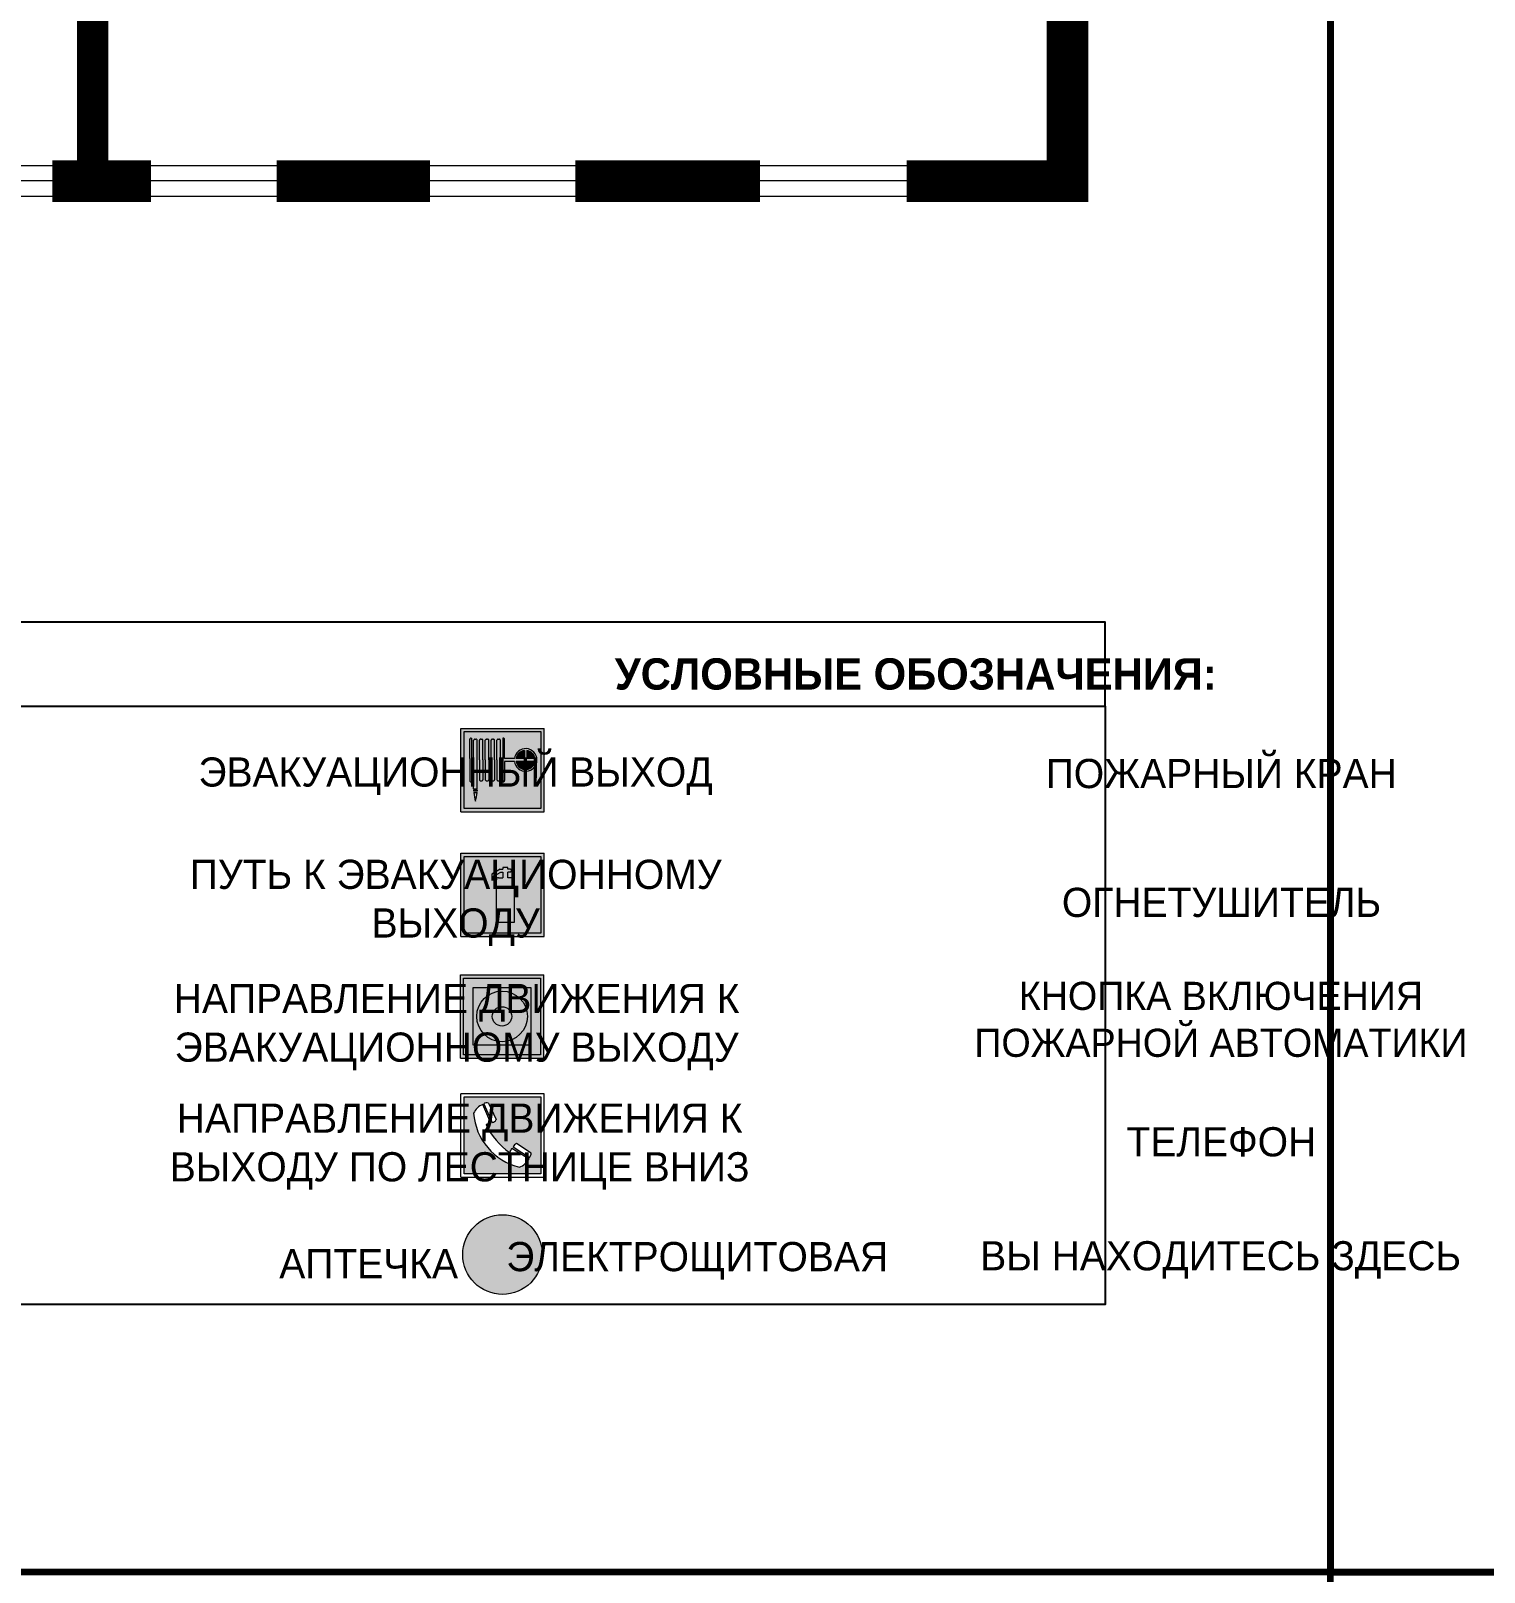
# Model space of a CAD drawing. Header units: millimetres. Extents: x 13810 to 67229, y 12374 to 21950.
# Drawn here: x 19295.7 to 19435.1, y 19871.5 to 20019.4 of the extents above; entities that cross this region are included whole.
import ezdxf

# ---------------------------------------------------------------- set-up
doc = ezdxf.new("R2010")
doc.units = ezdxf.units.MM
doc.styles.add('обычный', font='arial.ttf')

# ---------------------------------------------------------------- blocks, each defined once
blk = doc.blocks.new('A$C37112FD5')
at = {"true_color": 0xf5f5ff}
h = blk.add_hatch(color=7, dxfattribs=at)
h.dxf.hatch_style = 1
h.paths.add_polyline_path([(12.8, -7.4), (0, -7.4), (0, -20.2), (12.8, -20.2)])
h.paths.add_polyline_path([(12.29, -7.91), (12.29, -19.69), (0.51, -19.69), (0.51, -7.91)], flags=16)
h.paths.add_polyline_path([(4.98, -9.04, -0.42597), (5.17, -9.22), (5.17, -12.25), (5.17, -15.29, -0.432244), (4.98, -15.47), (4.83, -15.47, -0.42597), (4.64, -15.29), (4.64, -12.25), (4.64, -9.22, -0.432244), (4.83, -9.04)], flags=0)
h.paths.add_polyline_path([(4.28, -9.22), (4.28, -12.25), (4.28, -15.29, -0.432244), (4.09, -15.47), (3.94, -15.47, -0.42597), (3.75, -15.29), (3.75, -12.25), (3.75, -9.22, -0.432244), (3.94, -9.04), (4.09, -9.04, -0.42597)], flags=0)
h.paths.add_polyline_path([(5.72, -9.04), (5.87, -9.04, -0.42597), (6.06, -9.22), (6.06, -12.25), (6.06, -15.29, -0.432244), (5.87, -15.47), (5.72, -15.47, -0.42597), (5.53, -15.29), (5.53, -12.25), (5.53, -9.22, -0.432244)], flags=0)
h.paths.add_polyline_path([(6.42, -8.9), (6.5, -8.9, -0.42597), (6.69, -9.08), (6.69, -12.03), (8.21, -12.03, -15.824349), (8.21, -12.47), (6.69, -12.47), (6.69, -15.42, -0.432244), (6.5, -15.6), (6.42, -15.6)], flags=0)
h.paths.add_polyline_path([(3.39, -9.22), (3.39, -12.25), (3.39, -15.29, -0.432244), (3.2, -15.47), (3.05, -15.47, -0.42597), (2.85, -15.29), (2.85, -12.25), (2.85, -9.22, -0.432244), (3.05, -9.04), (3.2, -9.04, -0.42597)], flags=0)
h.paths.add_polyline_path([(2.5, -9.22), (2.5, -16.71), (1.96, -16.71), (1.96, -9.22, -0.432244), (2.15, -9.04), (2.31, -9.04, -0.42597)], flags=0)
h.paths.add_polyline_path([(1.61, -8.9), (1.61, -15.6), (1.57, -15.6, -0.42597), (1.37, -15.42), (1.37, -12.03), (1.37, -9.09, -0.432244), (1.57, -8.9)], flags=0)
h.paths.add_polyline_path([(9.76, -10.81), (9.76, -12.03), (8.49, -12.03, -0.336371)], flags=0)
h.paths.add_polyline_path([(8.49, -12.47), (9.76, -12.47), (9.76, -13.7, -0.336371)], flags=0)
h.paths.add_polyline_path([(10.11, -10.81, -0.336371), (11.38, -12.03), (10.11, -12.03)], flags=0)
h.paths.add_polyline_path([(10.11, -12.47), (11.38, -12.47, -0.336371), (10.11, -13.7)], flags=0)
h.paths.add_polyline_path([(2.5, -16.84), (2.5, -17.05), (1.97, -17.05), (1.97, -16.84)], flags=0)
h.paths.add_polyline_path([(2.5, -17.24, -0.033778), (2.24, -18.6, -0.033778), (1.97, -17.24)], flags=0)
h = blk.add_hatch(color=242)
h.dxf.hatch_style = 1
h.paths.add_polyline_path([(12.29, -7.91), (0.51, -7.91), (0.51, -19.69), (12.29, -19.69)])
h.paths.add_polyline_path([(6.42, -15.6), (6.42, -8.9), (6.5, -8.9, -0.42597), (6.69, -9.08), (6.69, -12.03), (8.21, -12.03, -15.824349), (8.21, -12.47), (6.69, -12.47), (6.69, -15.42, -0.432244), (6.5, -15.6)], flags=16)
h.paths.add_polyline_path([(5.87, -15.47), (5.72, -15.47, -0.42597), (5.53, -15.29), (5.53, -12.25), (5.53, -9.22, -0.432244), (5.72, -9.04), (5.87, -9.04, -0.42597), (6.06, -9.22), (6.06, -12.25), (6.06, -15.29, -0.432244)], flags=16)
h.paths.add_polyline_path([(4.98, -15.47), (4.83, -15.47, -0.42597), (4.64, -15.29), (4.64, -12.25), (4.64, -9.22, -0.432244), (4.83, -9.04), (4.98, -9.04, -0.42597), (5.17, -9.22), (5.17, -12.25), (5.17, -15.29, -0.432244)], flags=16)
h.paths.add_polyline_path([(4.09, -15.47), (3.94, -15.47, -0.42597), (3.75, -15.29), (3.75, -12.25), (3.75, -9.22, -0.432244), (3.94, -9.04), (4.09, -9.04, -0.42597), (4.28, -9.22), (4.28, -12.25), (4.28, -15.29, -0.432244)], flags=16)
h.paths.add_polyline_path([(3.2, -15.47), (3.05, -15.47, -0.42597), (2.85, -15.29), (2.85, -12.25), (2.85, -9.22, -0.432244), (3.05, -9.04), (3.2, -9.04, -0.42597), (3.39, -9.22), (3.39, -12.25), (3.39, -15.29, -0.432244)], flags=16)
h.paths.add_polyline_path([(2.5, -17.05), (1.97, -17.05), (1.97, -16.84), (2.5, -16.84)], flags=16)
h.paths.add_polyline_path([(2.5, -17.24, -0.033778), (2.24, -18.6, -0.033778), (1.97, -17.24)], flags=16)
h.paths.add_polyline_path([(2.5, -16.71), (1.96, -16.71), (1.96, -9.22, -0.432244), (2.15, -9.04), (2.31, -9.04, -0.42597), (2.5, -9.22)], flags=16)
h.paths.add_polyline_path([(1.61, -15.6), (1.57, -15.6, -0.42597), (1.37, -15.42), (1.37, -12.03), (1.37, -9.09, -0.432244), (1.57, -8.9), (1.61, -8.9)], flags=16)
h.paths.add_polyline_path([(8.49, -12.47), (9.76, -12.47), (9.76, -13.7, -0.336371)], flags=0)
h.paths.add_polyline_path([(10.11, -13.7), (10.11, -12.47), (11.38, -12.47, -0.336371)], flags=0)
h.paths.add_polyline_path([(8.49, -12.03, -0.336371), (9.76, -10.81), (9.76, -12.03)], flags=0)
h.paths.add_polyline_path([(10.11, -12.03), (10.11, -10.81, -0.336371), (11.38, -12.03)], flags=0)
h = blk.add_hatch(color=7, dxfattribs=at)
h.dxf.hatch_style = 1
h.paths.add_polyline_path([(1.61, -8.9), (1.57, -8.9, 0.432244), (1.37, -9.09), (1.37, -12.03), (1.37, -15.42, 0.42597), (1.57, -15.6), (1.61, -15.6)])
h.paths.add_polyline_path([(2.5, -9.22, 0.42597), (2.31, -9.04), (2.15, -9.04, 0.432244), (1.96, -9.22), (1.96, -16.71), (2.5, -16.71)])
h.paths.add_polyline_path([(2.5, -16.84), (1.97, -16.84), (1.97, -17.05), (2.5, -17.05)])
h.paths.add_polyline_path([(2.5, -17.24), (1.97, -17.24, 0.033778), (2.24, -18.6, 0.033778)])
h.paths.add_polyline_path([(3.39, -12.25), (3.39, -9.22, 0.42597), (3.2, -9.04), (3.05, -9.04, 0.432244), (2.85, -9.22), (2.85, -12.25), (2.85, -15.29, 0.42597), (3.05, -15.47), (3.2, -15.47, 0.432244), (3.39, -15.29)])
h.paths.add_polyline_path([(4.28, -12.25), (4.28, -9.22, 0.42597), (4.09, -9.04), (3.94, -9.04, 0.432244), (3.75, -9.22), (3.75, -12.25), (3.75, -15.29, 0.42597), (3.94, -15.47), (4.09, -15.47, 0.432244), (4.28, -15.29)])
h.paths.add_polyline_path([(5.17, -12.25), (5.17, -9.22, 0.42597), (4.98, -9.04), (4.83, -9.04, 0.432244), (4.64, -9.22), (4.64, -12.25), (4.64, -15.29, 0.42597), (4.83, -15.47), (4.98, -15.47, 0.432244), (5.17, -15.29)])
h.paths.add_polyline_path([(6.06, -12.25), (6.06, -9.22, 0.42597), (5.87, -9.04), (5.72, -9.04, 0.432244), (5.53, -9.22), (5.53, -12.25), (5.53, -15.29, 0.42597), (5.72, -15.47), (5.87, -15.47, 0.432244), (6.06, -15.29)])
h.paths.add_polyline_path([(6.69, -12.47), (8.21, -12.47, 15.824349), (8.21, -12.03), (6.69, -12.03), (6.69, -9.08, 0.42597), (6.5, -8.9), (6.42, -8.9), (6.42, -15.6), (6.5, -15.6, 0.432244), (6.69, -15.42)])
h.paths.add_polyline_path([(8.49, -12.47), (9.76, -12.47), (9.76, -13.7, -0.336371)], flags=16)
h.paths.add_polyline_path([(8.49, -12.03, -0.336371), (9.76, -10.81), (9.76, -12.03)], flags=16)
h.paths.add_polyline_path([(10.11, -12.47), (11.38, -12.47, -0.336371), (10.11, -13.7)], flags=16)
h.paths.add_polyline_path([(10.11, -12.03), (10.11, -10.81, -0.336371), (11.38, -12.03)], flags=16)
h = blk.add_hatch(color=242)
h.dxf.hatch_style = 1
h.paths.add_polyline_path([(9.76, -10.81, 0.336371), (8.49, -12.03), (9.76, -12.03)])
h.paths.add_polyline_path([(10.11, -10.81), (10.11, -12.03), (11.38, -12.03, 0.336371)])
h.paths.add_polyline_path([(11.38, -12.47), (10.11, -12.47), (10.11, -13.7, 0.336371)])
h.paths.add_polyline_path([(9.76, -12.47), (8.49, -12.47, 0.336371), (9.76, -13.7)])
at = {"color": 242, "lineweight": 5}
for p, q in [((0, -20.2), (0, -7.4)), ((0, -7.4), (12.8, -7.4)), ((1.37, -12.03), (1.37, -9.08)), ((1.57, -8.9), (1.61, -8.9)), ((1.61, -8.9), (1.61, -15.6)), ((1.96, -16.71), (1.96, -9.22)), ((2.15, -9.04), (2.31, -9.04)), ((2.5, -16.71), (2.5, -9.22)), ((2.85, -12.25), (2.85, -9.22)), ((3.05, -9.04), (3.2, -9.04)), ((3.39, -12.25), (3.39, -9.22)), ((3.75, -12.25), (3.75, -9.22)), ((3.94, -9.04), (4.09, -9.04)), ((4.28, -12.25), (4.28, -9.22)), ((4.64, -12.25), (4.64, -9.22)), ((4.83, -9.04), (4.98, -9.04)), ((5.17, -12.25), (5.17, -9.22)), ((5.53, -12.25), (5.53, -9.22)), ((5.72, -9.04), (5.87, -9.04)), ((6.06, -12.25), (6.06, -9.22)), ((6.42, -8.9), (6.42, -15.6)), ((6.5, -8.9), (6.42, -8.9)), ((6.69, -12.03), (6.69, -9.08)), ((12.8, -20.2), (12.8, -7.4)), ((9.76, -10.81), (9.76, -12.03)), ((10.11, -10.81), (10.11, -12.03)), ((1.37, -12.03), (1.37, -15.42)), ((2.85, -12.25), (2.85, -15.29)), ((3.39, -12.25), (3.39, -15.29)), ((3.75, -12.25), (3.75, -15.29)), ((4.28, -12.25), (4.28, -15.29)), ((4.64, -12.25), (4.64, -15.29)), ((5.17, -12.25), (5.17, -15.29)), ((5.53, -12.25), (5.53, -15.29)), ((6.06, -12.25), (6.06, -15.29)), ((8.21, -12.03), (6.69, -12.03)), ((8.21, -12.47), (6.69, -12.47)), ((6.69, -12.47), (6.69, -15.42)), ((9.76, -12.03), (8.49, -12.03)), ((9.76, -12.47), (8.49, -12.47)), ((9.76, -12.47), (9.76, -13.7)), ((11.38, -12.03), (10.11, -12.03)), ((11.38, -12.47), (10.11, -12.47)), ((10.11, -12.47), (10.11, -13.7)), ((1.57, -15.6), (1.61, -15.6)), ((3.05, -15.47), (3.2, -15.47)), ((3.94, -15.47), (4.09, -15.47)), ((4.83, -15.47), (4.98, -15.47)), ((5.72, -15.47), (5.87, -15.47)), ((6.42, -15.6), (6.5, -15.6)), ((1.96, -16.71), (2.5, -16.71)), ((1.97, -16.84), (2.5, -16.84)), ((1.97, -17.05), (1.97, -16.84)), ((2.5, -17.05), (1.97, -17.05)), ((1.97, -17.24), (2.5, -17.24)), ((2.5, -16.84), (2.5, -17.05)), ((0, -20.2), (12.8, -20.2))]:
    blk.add_line(p, q, dxfattribs=at)
blk.add_lwpolyline([(0.51, -7.91), (12.29, -7.91), (12.29, -19.69), (0.51, -19.69)], close=True, dxfattribs=at)
for centre, radius, start, end in [((1.56, -9.09), 0.182, 87.1027, 180.6071), ((2.15, -9.22), 0.182, 87.1027, 180.6071), ((2.32, -9.22), 0.182, 359.3929, 92.8973), ((3.04, -9.22), 0.182, 87.1027, 180.6071), ((3.21, -9.22), 0.182, 359.3929, 92.8973), ((3.93, -9.22), 0.182, 87.1027, 180.6071), ((4.1, -9.22), 0.182, 359.3929, 92.8973), ((4.82, -9.22), 0.182, 87.1027, 180.6071), ((4.99, -9.22), 0.182, 359.3929, 92.8973), ((5.71, -9.22), 0.182, 87.1027, 180.6071), ((5.88, -9.22), 0.182, 359.3929, 92.8973), ((6.51, -9.09), 0.182, 359.3929, 92.8973), ((9.93, -12.25), 1.74, 187.2319, 172.7681), ((9.93, -12.25), 1.46, 96.9927, 171.3585), ((9.93, -12.25), 1.46, 8.6415, 83.0073), ((9.93, -12.25), 1.46, 188.6415, 263.0073), ((9.93, -12.25), 1.46, 276.9927, 351.3585), ((1.56, -15.42), 0.182, 179.3929, 272.8973), ((3.04, -15.29), 0.182, 179.3929, 272.8973), ((3.21, -15.29), 0.182, 267.1027, 0.6071), ((3.93, -15.29), 0.182, 179.3929, 272.8973), ((4.1, -15.29), 0.182, 267.1027, 0.6071), ((4.82, -15.29), 0.182, 179.3929, 272.8973), ((4.99, -15.29), 0.182, 267.1027, 0.6071), ((5.71, -15.29), 0.182, 179.3929, 272.8973), ((5.88, -15.29), 0.182, 267.1027, 0.6071), ((6.51, -15.42), 0.182, 267.1027, 0.6071), ((12.17, -15.98), 10.27, 187.041, 194.7793), ((-7.7, -15.98), 10.27, 345.2207, 352.959)]:
    blk.add_arc(centre, radius, start, end, dxfattribs=at)
blk = doc.blocks.new('A$C7B8C2D5B')
at = {"lineweight": 0}
h = blk.add_hatch(color=5, dxfattribs=at)
h.dxf.hatch_style = 1
h.paths.add_polyline_path([(1.397, -3.024, 1), (-2.112, -3.024, 1)])
at = {"color": 5, "lineweight": 0}
blk.add_circle((-0.358, -3.024), 1.755, dxfattribs=at)
blk = doc.blocks.new('A$C456E1F9C')
at = {"lineweight": 5}
h = blk.add_hatch(color=242, dxfattribs=at)
h.paths.add_polyline_path([(0.51, -1.47), (0.51, -13.26), (12.29, -13.26), (12.29, -1.47)])
h.paths.add_polyline_path([(5.42, -4.95, -0.254479), (4.78, -5.4), (3.52, -2.53, -0.209735), (4.23, -2.4)], flags=16)
h.paths.add_polyline_path([(8.53, -8.6), (10.87, -10.17), (10.54, -10.76), (8.03, -9.13, -0.192251)], flags=16)
h.paths.add_polyline_path([(4.61, -5.49, 0.005518), (3.87, -5.72, 0.128647), (7.49, -10.01, 0.00809), (7.83, -9.33), (10.47, -10.97, -0.16736), (8.99, -12.25, -0.327862), (1.95, -3.95, -0.166952), (3.36, -2.62)], flags=16)
at = {"color": 242, "lineweight": 5}
for p, q in [((0, -13.77), (0, -0.97)), ((12.8, -0.97), (0, -0.97)), ((12.8, -13.77), (12.8, -0.97)), ((4.61, -5.49), (3.36, -2.62)), ((3.52, -2.53), (4.78, -5.4)), ((4.23, -2.4), (5.42, -4.95)), ((7.83, -9.33), (10.47, -10.97)), ((8.03, -9.13), (10.54, -10.76)), ((10.81, -10.12), (8.53, -8.6)), ((10.54, -10.76), (10.8, -10.3)), ((10.8, -10.3), (10.81, -10.12)), ((0, -13.77), (12.8, -13.77))]:
    blk.add_line(p, q, dxfattribs=at)
blk.add_lwpolyline([(0.51, -1.47), (12.29, -1.47), (12.29, -13.26), (0.51, -13.26)], close=True, dxfattribs=at)
for centre, radius, start, end in [((4.59, -5.34), 2.99, 114.2845, 152.1974), ((11.12, -3.31), 9.19, 183.9915, 256.6009), ((4.02, -3.27), 0.891, 76.3284, 123.7092), ((14.98, -39.1), 35.17, 107.1487, 108.4135), ((13.86, -0.94), 11.08, 205.5536, 234.8762), ((4.68, -4.59), 0.824, 276.9621, 334.0723), ((-13.31, 0.8), 23.44, 332.5487, 334.4027), ((8.94, -9.5), 0.989, 114.4092, 157.9388), ((7.87, -9.46), 3, 291.9291, 329.9329)]:
    blk.add_arc(centre, radius, start, end, dxfattribs=at)
blk = doc.blocks.new('A$C54414219')
at = {"true_color": 0xffffff}
h = blk.add_hatch(color=7, dxfattribs=at)
h.paths.add_polyline_path([(2.39, -9.45), (2.39, -18.3), (11.23, -18.3), (11.23, -9.45)], flags=0)
h.paths.add_polyline_path([(10.71, -13.87, -1), (2.92, -13.87, -1)], flags=0)
h.paths.add_polyline_path([(8.3, -13.87, -1), (5.33, -13.87, -1)], flags=0)
h.paths.add_polyline_path([(0.41, -7.47), (0.41, -20.27), (13.21, -20.27), (13.21, -7.47)])
h.paths.add_polyline_path([(0.92, -19.77), (12.71, -19.77), (12.71, -7.98), (0.92, -7.98)], flags=16)
h.paths.add_polyline_path([(11.23, -9.45), (11.23, -18.3), (2.39, -18.3), (2.39, -9.45)], flags=0)
at = {"lineweight": 5}
h = blk.add_hatch(color=242, dxfattribs=at)
h.paths.add_polyline_path([(12.71, -7.98), (0.92, -7.98), (0.92, -19.77), (12.71, -19.77)])
h.paths.add_polyline_path([(11.23, -18.3), (2.39, -18.3), (2.39, -9.45), (11.23, -9.45)], flags=16)
h.paths.add_polyline_path([(10.71, -13.87, -1), (2.92, -13.87, -1)], flags=0)
h.paths.add_polyline_path([(8.3, -13.87, -1), (5.33, -13.87, -1)], flags=0)
at = {"true_color": 0xffffff}
h = blk.add_hatch(color=7, dxfattribs=at)
h.paths.add_polyline_path([(2.39, -9.45), (2.39, -18.3), (11.23, -18.3), (11.23, -9.45)])
h.paths.add_polyline_path([(10.71, -13.87, -1), (2.92, -13.87, -1)], flags=16)
h.paths.add_polyline_path([(8.3, -13.87, -1), (5.33, -13.87, -1)], flags=0)
at = {"lineweight": 5}
h = blk.add_hatch(color=242, dxfattribs=at)
h.paths.add_polyline_path([(2.92, -13.87, 1), (10.71, -13.87, 1)])
h.paths.add_polyline_path([(8.3, -13.87, -1), (5.33, -13.87, -1)], flags=16)
at = {"color": 242, "lineweight": 5}
for p, q in [((0.41, -20.27), (0.41, -7.47)), ((0.41, -7.47), (13.21, -7.47)), ((0.41, -7.47), (13.21, -7.47)), ((13.21, -20.27), (13.21, -7.47)), ((0.41, -20.27), (13.21, -20.27))]:
    blk.add_line(p, q, dxfattribs=at)
for points in [[(0.92, -7.98), (12.71, -7.98), (12.71, -19.77), (0.92, -19.77)], [(2.39, -9.45), (11.23, -9.45), (11.23, -18.3), (2.39, -18.3)]]:
    blk.add_lwpolyline(points, close=True, dxfattribs=at)
for radius in [3.89, 1.49]:
    blk.add_circle((6.81, -13.87), radius, dxfattribs=at)
blk = doc.blocks.new('A$C3AD82952')
at = {"true_color": 0xf5f5ff}
h = blk.add_hatch(color=7, dxfattribs=at)
h.dxf.hatch_style = 1
h.paths.add_polyline_path([(8.21, 8.73, 0.414214), (7.89, 9.05), (7.22, 9.05), (7.22, 9.92), (7.59, 9.92, 1), (7.57, 10.36), (7.22, 10.36), (7.22, 10.6), (6.43, 10.6), (6.43, 10.36), (6.01, 10.36), (4.74, 9.59), (4.74, 8.69), (4.98, 8.73), (4.98, 9.26), (6.12, 9.91), (6.43, 9.91), (6.43, 9.05), (5.76, 9.05, 0.414214), (5.44, 8.73), (5.44, 2.2), (8.21, 2.2)], flags=0)
h.paths.add_polyline_path([(12.8, 12.8), (0, 12.8), (0, 0), (12.8, 0)])
h.paths.add_polyline_path([(0.51, 12.29), (12.29, 12.29), (12.29, 0.51), (0.51, 0.51)], flags=16)
h.paths.add_polyline_path([(4.74, 9.59), (6.01, 10.36), (6.43, 10.36), (6.43, 10.6), (7.22, 10.6), (7.22, 10.36), (7.59, 10.36, -0.94586), (7.59, 9.92), (7.22, 9.92), (7.22, 9.05), (7.89, 9.05, -0.414214), (8.21, 8.73), (8.21, 2.2), (5.44, 2.2), (5.44, 8.73, -0.414214), (5.76, 9.05), (6.43, 9.05), (6.43, 9.91), (6.12, 9.91), (4.98, 9.26), (4.98, 8.73), (4.74, 8.69)], flags=0)
h = blk.add_hatch(color=242)
h.dxf.hatch_style = 1
h.paths.add_polyline_path([(12.29, 12.29), (0.51, 12.29), (0.51, 0.51), (12.29, 0.51)])
h.paths.add_polyline_path([(4.74, 8.69), (4.74, 9.59), (6.01, 10.36), (6.43, 10.36), (6.43, 10.6), (7.22, 10.6), (7.22, 10.36), (7.59, 10.36, -0.94586), (7.59, 9.92), (7.22, 9.92), (7.22, 9.05), (7.89, 9.05, -0.414214), (8.21, 8.73), (8.21, 2.2), (5.44, 2.2), (5.44, 8.73, -0.414214), (5.76, 9.05), (6.43, 9.05), (6.43, 9.91), (6.12, 9.91), (4.98, 9.26), (4.98, 8.73)], flags=16)
h = blk.add_hatch(color=7, dxfattribs=at)
h.dxf.hatch_style = 1
h.paths.add_polyline_path([(8.21, 8.73, 0.414214), (7.89, 9.05), (7.22, 9.05), (7.22, 9.92), (7.59, 9.92, 1), (7.57, 10.36), (7.22, 10.36), (7.22, 10.6), (6.43, 10.6), (6.43, 10.36), (6.01, 10.36), (4.74, 9.59), (4.74, 8.69), (4.98, 8.73), (4.98, 9.26), (6.12, 9.91), (6.43, 9.91), (6.43, 9.05), (5.76, 9.05, 0.414214), (5.44, 8.73), (5.44, 2.2), (8.21, 2.2)])
at = {"color": 242, "lineweight": 5}
for p, q in [((0, 0), (0, 12.8)), ((0, 12.8), (12.8, 12.8)), ((12.8, 0), (12.8, 12.8)), ((6.01, 10.36), (4.74, 9.59)), ((4.74, 9.59), (4.74, 8.69)), ((4.98, 9.26), (6.12, 9.91)), ((6.01, 10.36), (6.43, 10.36)), ((6.12, 9.91), (6.43, 9.91)), ((7.22, 10.6), (6.43, 10.6)), ((6.43, 10.6), (6.43, 10.36)), ((6.43, 9.91), (6.43, 9.05)), ((7.22, 10.36), (7.22, 10.6)), ((7.59, 10.36), (7.22, 10.36)), ((7.22, 9.05), (7.22, 9.92)), ((7.59, 9.92), (7.22, 9.92)), ((4.74, 8.69), (4.98, 8.73)), ((4.98, 8.73), (4.98, 9.26)), ((5.44, 2.2), (5.44, 8.73)), ((5.76, 9.05), (6.43, 9.05)), ((7.89, 9.05), (7.22, 9.05)), ((8.21, 2.2), (8.21, 8.73)), ((0, 0), (12.8, 0)), ((5.44, 2.2), (8.21, 2.2))]:
    blk.add_line(p, q, dxfattribs=at)
blk.add_lwpolyline([(0.51, 12.29), (12.29, 12.29), (12.29, 0.51), (0.51, 0.51)], close=True, dxfattribs=at)
for centre, radius, start, end in [((7.58, 10.14), 0.223, 273.1875, 86.8125), ((5.76, 8.73), 0.32, 90, 180), ((7.89, 8.73), 0.32, 0, 90)]:
    blk.add_arc(centre, radius, start, end, dxfattribs=at)

msp = doc.modelspace()

# ---------------------------------------------------------------- linework, layer by layer
at = {"color": 2, "lineweight": 100}
for points in [[(18820.36, 20266.52), (19420.36, 20266.52), (19420.36, 19871.52), (18820.36, 19871.52)], [(19420.36, 20266.52), (20020.36, 20266.52), (20020.36, 19871.52), (19420.36, 19871.52)], [(19420.36, 19871.52), (20020.36, 19871.52), (20020.36, 19476.52), (19420.36, 19476.52)]]:
    msp.add_lwpolyline(points, close=True, dxfattribs=at)
at = {"lineweight": 0, "const_width": 3}
msp.add_lwpolyline([(19301.58, 20062.52), (19301.58, 20006.34)], dxfattribs=at)
at = {"lineweight": 100, "const_width": 4}
for points in [[(19379.69, 20004.97), (19395.11, 20004.97), (19395.11, 20030.04)], [(19307.2, 20004.97), (19297.72, 20004.97)], [(19333.95, 20004.97), (19319.26, 20004.97)], [(19365.6, 20004.97), (19347.89, 20004.97)]]:
    msp.add_lwpolyline(points, dxfattribs=at)
at = {"lineweight": 0}
for points in [[(19385.24, 20006.44), (18865.41, 20006.44)], [(19384.78, 20004.99), (18864.96, 20004.99)], [(19384.88, 20003.51), (18865.05, 20003.51)]]:
    msp.add_lwpolyline(points, dxfattribs=at)
for points in [[(19254.97, 19954.61), (19398.74, 19954.61), (19398.74, 19962.66), (19254.97, 19962.66)], [(19254.97, 19954.61), (19398.74, 19954.61), (19398.74, 19897.21), (19254.97, 19897.21)]]:
    msp.add_lwpolyline(points, close=True)

# ---------------------------------------------------------------- block references
for name, p, xscale, yscale, zscale in [('A$C37112FD5', (19336.92, 19957.1), 0.6249984004534781, 0.6249984004534781, 0.6249984004534781), ('A$C3AD82952', (19336.92, 19932.49), 0.625, 0.625, 0.625), ('A$C54414219', (19336.61, 19933.51), 0.625, 0.625, 0.625), ('A$C456E1F9C', (19336.92, 19918.03), 0.625, 0.625, 0.625), ('A$C7B8C2D5B', (19341.7, 19908.57), 2.177419353276491, 2.177419353276491, 2.177419353276491)]:
    msp.add_blockref(name, p, dxfattribs=dict(xscale=xscale, yscale=yscale, zscale=zscale))

# ---------------------------------------------------------------- texts
at = {"lineweight": 0, "attachment_point": 5, "style": 'обычный'}
for s, insert, char_height, width in [('{\\fProxima Nova Rg|b1|i0|c204|p2;УСЛОВНЫЕ ОБОЗНАЧЕНИЯ:\\H1.1997x; }', (19380.56, 19957.67), 3, 175.1736), ('\\pi-8.4,l8.4,t8.4;{\\fProxima Nova Rg|b0|i0|c204|p2;ЭВАКУАЦИОННЫЙ ВЫХОД\\H1.6404x; }', (19336.41, 19947.88), 2.8, 126.6484), ('\\pi-8.4,l8.4,t8.4;{\\fProxima Nova Rg|b0|i0|c204|p2;ПОЖАРНЫЙ КРАН\\H1.6404x; }', (19409.87, 19948.12), 2.8, 126.6484), ('\\pi-8.4,l8.4,t8.4;{\\fProxima Nova Rg|b0|i0|c204|p2;ПУТЬ К ЭВАКУАЦИОННОМУ \\PВЫХОДУ }', (19336.42, 19935.73), 2.8, 126.6484), ('\\pi-8.4,l8.4,t8.4;{\\fProxima Nova Rg|b0|i0|c204|p2;ОГНЕТУШИТЕЛЬ\\H1.1997x; }', (19409.89, 19935.76), 2.8, 126.6484), ('\\pi-8.4,l8.4,t8.4;{\\fProxima Nova Rg|b0|i0|c204|p2;НАПРАВЛЕНИЕ ДВИЖЕНИЯ К \\PЭВАКУАЦИОННОМУ ВЫХОДУ}', (19336.51, 19923.82), 2.8, 126.6484), ('\\pi-8.1,l8.1,t8.1;{\\fProxima Nova Rg|b0|i0|c204|p2;КНОПКА ВКЛЮЧЕНИЯ\\PПОЖАРНОЙ АВТОМАТИКИ}', (19409.84, 19924.54), 2.7, 126.6484), ('\\pi-8.4,l8.4,t8.4;{\\fProxima Nova Rg|b0|i0|c204|p2;НАПРАВЛЕНИЕ ДВИЖЕНИЯ К \\PВЫХОДУ ПО ЛЕСТНИЦЕ ВНИЗ}', (19336.8, 19912.34), 2.8, 126.6484), ('\\pi-8.4,l8.4,t8.4;{\\fProxima Nova Rg|b0|i0|c204|p2;ТЕЛЕФОН\\H1.1997x; }', (19409.88, 19912.79), 2.8, 126.6484), ('\\pi-8.4,l8.4,t8.4;{\\fProxima Nova Rg|b0|i0|c204|p2;АПТЕЧКА\\H1.1667x; }', (19328.07, 19901.12), 2.8, 126.6484), ('\\pi-8.4,l8.4,t8.4;{\\fProxima Nova Rg|b0|i0|c204|p2;ЭЛЕКТРОЩИТОВАЯ\\H1.1997x; }', (19359.59, 19901.39), 2.8, 126.6484), ('\\pi-8.4,l8.4,t8.4;{\\fProxima Nova Rg|b0|i0|c204|p2;ВЫ НАХОДИТЕСЬ ЗДЕСЬ\\H1.1997x; }', (19409.81, 19901.47), 2.8, 126.6484)]:
    msp.add_mtext(s, dxfattribs=dict(at, insert=insert, char_height=char_height, width=width))

doc.saveas('drawing.dxf')
